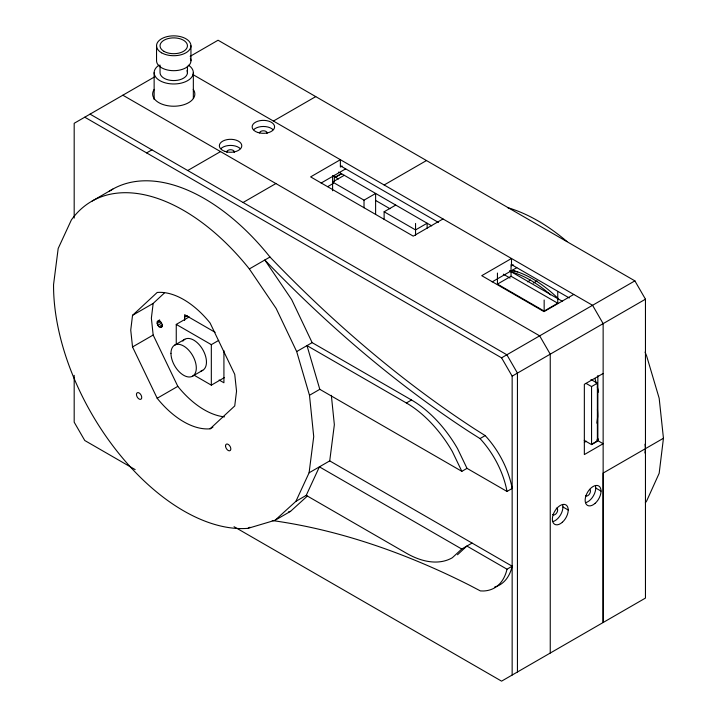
<?xml version="1.0" encoding="UTF-8"?>
<svg xmlns="http://www.w3.org/2000/svg" width="717" height="717" viewBox="0 0 717 717"><rect width="100%" height="100%" fill="white"/><g stroke="black" fill="none" stroke-linecap="round" stroke-linejoin="round"><path stroke-width="1.08" d="M74.183 375.341L74.183 422.179L84.767 440.507L135.172 469.608M176.257 344.106L176.257 324.407L189.243 316.905M184.619 320.436L184.619 314.691L215.127 332.312M194.271 375.296L211.327 385.154L211.327 344.653L218.748 340.369M223.919 350.667L223.919 382.77L219.124 380.001M512.153 675.038L512.153 376.156L501.577 357.837L84.767 117.194M596.911 423.2L597.691 416.694A104.583 60.38 60 0 0 597.44 409.461M210.09 428.811L234.737 405.947L236.538 391.186L234.737 374.337L210.09 323.008A74.81 43.19 60 0 0 157.184 292.473L132.537 315.328L130.736 330.098L132.537 346.947L157.184 398.267A74.81 43.19 60 0 0 210.09 428.811L212.904 427.189M164.301 293.092L153.169 303.416L151.368 318.187L153.169 335.036L177.816 386.355A74.81 43.19 60 0 0 224.511 416.855M157.175 321.942C156.288 324.487 160.267 329.73 162.284 326.468C163.162 323.923 159.183 318.68 157.175 321.942L159.819 320.409M644.924 453.019L645.461 448.636L645.461 299.195L634.877 280.867L218.076 40.224L190.175 56.329M645.076 352.074A177.493 102.477 60 0 1 646.662 356.071L659.174 398.276L663.449 438.257L659.174 473.292L646.635 501.004A177.493 102.477 60 0 1 645.336 502.814M275.077 520.273L295.906 501.335L309.09 472.799L313.723 436.626L309.484 395.282L296.677 351.563L276.162 308.471L249.346 268.938A183.973 106.215 60 0 0 71.368 219.949L58.185 248.476L53.551 284.649A183.973 106.215 60 0 0 248.01 528.339L275.077 520.273L290.555 511.338L307.378 496.039M309.09 472.799L329.721 460.888L334.355 424.715L331.344 395.336M295.906 501.335L306.222 495.375L319.406 466.848L461.739 549.025L472.055 543.065M461.739 549.025L452.337 557.736A91.982 53.103 60 0 1 406.351 553.183L306.222 495.375M457.5 554.761L466.892 546.04L507 569.199L512.153 566.215L329.721 460.888M154.594 76.88L74.183 123.297L74.183 218.093M146.626 152.909L151.914 149.853M92.197 201.011L112.829 189.1M187.72 170.521L220.522 151.592M273.419 121.048L315.74 96.616M243.09 202.49L275.884 183.552M342.143 166.012L340.378 167.034L340.378 159.703L310.622 176.884L413.243 236.135L442.998 218.954M321.117 183.041L345.666 168.871M333.522 176.059L335.386 177.126L341.417 173.648L431.724 225.882M335.386 177.126L341.57 173.828M344.187 175.342L332.598 182.028L364.021 200.168L375.609 193.482L375.609 214.383M327.732 186.617L333.405 183.346M132.537 315.328L153.169 303.416M384.16 184.977L426.481 160.545M157.857 320.965L159.622 319.943M249.346 268.938L269.977 257.027A933.202 538.79 60 0 0 474.654 428.945L485.176 435.604A66.089 38.153 60 0 1 512.153 488.465L507 491.441L467.009 468.353L457.5 448.546A91.982 53.103 60 0 0 411.504 399.996L312.146 342.636L291.64 299.536L264.815 260.002A933.202 538.79 60 0 0 469.492 431.921L480.023 438.58A66.089 38.153 60 0 1 507 491.441M157.175 323.519L160.698 321.485M157.857 325.285L161.379 323.25M159.04 326.764L162.571 324.72M160.411 327.552L162.176 326.531M132.537 346.947L153.169 335.036M184.619 317.138L187.262 315.605M384.124 219.429L384.124 211.775L395.712 205.089M174.679 345.128L184.834 339.258M192.595 376.156L202.75 370.295M157.184 398.267L177.816 386.355M211.327 385.154L224.313 377.653M296.677 351.563L312.146 342.636M513.255 264.815L511.499 265.828L511.499 258.496L481.743 275.678L543.997 311.626L573.752 294.445M492.158 281.88L516.787 267.665M497.446 273.052L497.446 284.102L511.042 276.26L557.754 303.228L557.754 292.169M309.484 395.282L319.8 389.322L461.856 471.338L467.009 468.353M527.578 281.835L530.455 280.168M533.278 283.09L537.033 280.921M497.446 284.102L544.158 311.07L557.754 303.228M319.8 389.322L306.993 345.612L406.351 402.972L411.504 399.996M501.577 357.837L634.877 280.867M248.01 528.339L249.946 527.219M512.153 376.156L645.461 299.195M480.023 438.58L485.176 435.604M603.14 373.467L584.346 384.321L584.346 454.569L603.14 443.715L596.795 440.05L598.561 439.037M586.067 383.398L591.552 386.571L597.378 383.219L597.378 441.242L591.552 444.603L584.23 440.372M584.364 442.344L586.291 441.233M592.26 443.895L597.109 441.089M663.449 438.257L603.14 473.068L603.14 622.508L603.14 323.627L592.565 305.299L193.16 74.711M288.467 511.965L290.555 511.338M338.612 172.053L341.417 173.648M340.539 165.905L438.437 222.431M511.14 264.403L569.298 297.976M510.244 271.214L562.594 301.445M335.538 177.314L338.424 178.981M375.609 200.446L389.967 208.737M503.325 274.181L510.074 278.079M384.124 211.775L415.546 229.924L427.135 223.229L427.135 228.203M122.849 95.2L539.659 335.843L550.244 354.171L550.244 653.053M590.969 379.517L597.378 383.219M90.055 114.137L506.865 354.781L517.441 373.1L517.441 671.99M595.737 488.035L601.025 491.082M562.935 506.964L568.222 510.02M176.257 324.407L211.327 344.653M234.038 526.69L501.577 681.15L645.461 598.077L645.461 448.636L644.986 444.19M461.856 471.338L452.337 451.522A91.982 53.103 60 0 0 406.351 402.972M597.853 375.52L597.853 440.847M591.552 386.571L591.552 444.603M544.158 300.02L544.158 311.07M511.042 265.2L511.042 276.26M415.546 223.444L415.546 235.382M364.021 200.168L364.021 207.822M334.346 175.405L334.346 181.742M332.598 175.557L332.598 190.767M193.339 72.659L193.339 98.417M190.946 45.78L190.946 60.748M187.442 66.161L187.442 72.659M160.043 65.077L160.043 72.659A13.704 7.914 0 0 0 175.531 80.501A13.704 7.914 0 0 0 186.976 70.616M156.539 45.78L156.539 60.748A17.208 9.93 0 0 0 175.988 70.598A17.208 9.93 0 0 0 190.364 58.176M154.137 72.659L154.137 99.538M259.626 132.959A3.737 2.16 0 0 1 263.856 130.817A3.737 2.16 0 0 1 266.984 133.514M226.957 152.452A3.737 2.16 0 0 1 230.569 149.736A3.737 2.16 0 0 1 234.181 152.452M589.67 489.37A3.737 2.16 -60 0 1 589.41 494.103A3.737 2.16 -60 0 1 585.511 495.465M193.231 89.383A21.098 12.18 0 0 1 173.738 106.224A21.098 12.18 0 0 1 154.254 89.383M220.854 148.652A11.221 6.48 0 0 1 240.285 148.652M556.32 508.138A3.737 2.16 -60 0 1 556.876 512.628A3.737 2.16 -60 0 1 552.708 514.394M595.468 485.812A11.221 6.48 -60 0 1 585.744 502.644M253.648 129.714A11.221 6.48 0 0 1 273.087 129.714M562.666 504.75A11.221 6.48 -60 0 1 552.95 521.582M109.199 191.314A183.973 106.215 60 0 1 269.977 257.027M512.153 566.215A66.089 38.153 60 0 1 494.605 587.08M272.263 520.542A953.305 550.387 60 0 1 469.303 585.108L480.417 590.925L483.303 590.987A66.089 38.153 60 0 0 507 569.199M182.826 341.131A17.916 10.343 60 0 1 202.355 348.937A17.916 10.343 60 0 1 201.056 370.958M510.298 271.591A110.158 63.598 60 0 1 550.62 294.875M509.67 270.542A104.583 60.38 60 0 1 517.674 271.94M594.895 378.477A110.158 63.598 60 0 1 596.463 383.756M597.306 386.911A110.158 63.598 60 0 1 598.543 392.1M512.521 270.309A110.158 63.598 60 0 1 558.274 298.657M507.457 207.589A177.493 102.477 60 0 1 566.941 241.495M188.472 65.193A19.601 11.32 0 0 1 187.298 80.833A19.601 11.32 0 0 1 160.187 80.833A19.601 11.32 0 0 1 159.013 65.193M224.959 151.395A11.221 6.48 0 0 0 241.79 145.784A11.221 6.48 0 0 0 224.959 140.173A11.221 6.48 0 0 0 224.959 151.395M595.146 503.334A11.221 6.48 -60 0 0 598.704 485.947A11.221 6.48 -60 0 0 585.422 497.723A11.221 6.48 -60 0 0 595.146 503.334M257.753 132.457A11.221 6.48 0 0 0 274.593 126.846A11.221 6.48 0 0 0 257.753 121.236A11.221 6.48 0 0 0 257.753 132.457M562.343 522.263A11.221 6.48 -60 0 0 565.901 504.885A11.221 6.48 -60 0 0 552.628 516.652A11.221 6.48 -60 0 0 562.343 522.263M136.454 394.449A3.737 2.16 60 0 0 140.415 399.387A3.737 2.16 60 0 0 140.415 394.099A3.737 2.16 60 0 0 136.454 394.449M225.532 445.884A3.737 2.16 60 0 0 229.503 450.823A3.737 2.16 60 0 0 229.503 445.526A3.737 2.16 60 0 0 225.532 445.884M170.969 353.329A17.916 10.343 60 0 0 189.969 376.972A17.916 10.343 60 0 0 189.969 351.626A17.916 10.343 60 0 0 170.969 353.329M161.576 52.807A17.208 9.93 0 0 0 190.364 48.353A17.208 9.93 0 0 0 169.293 36.191A17.208 9.93 0 0 0 161.576 52.807M164.05 51.382A13.704 7.914 0 0 0 186.976 47.833A13.704 7.914 0 0 0 170.198 38.144A13.704 7.914 0 0 0 164.05 51.382"/></g></svg>
